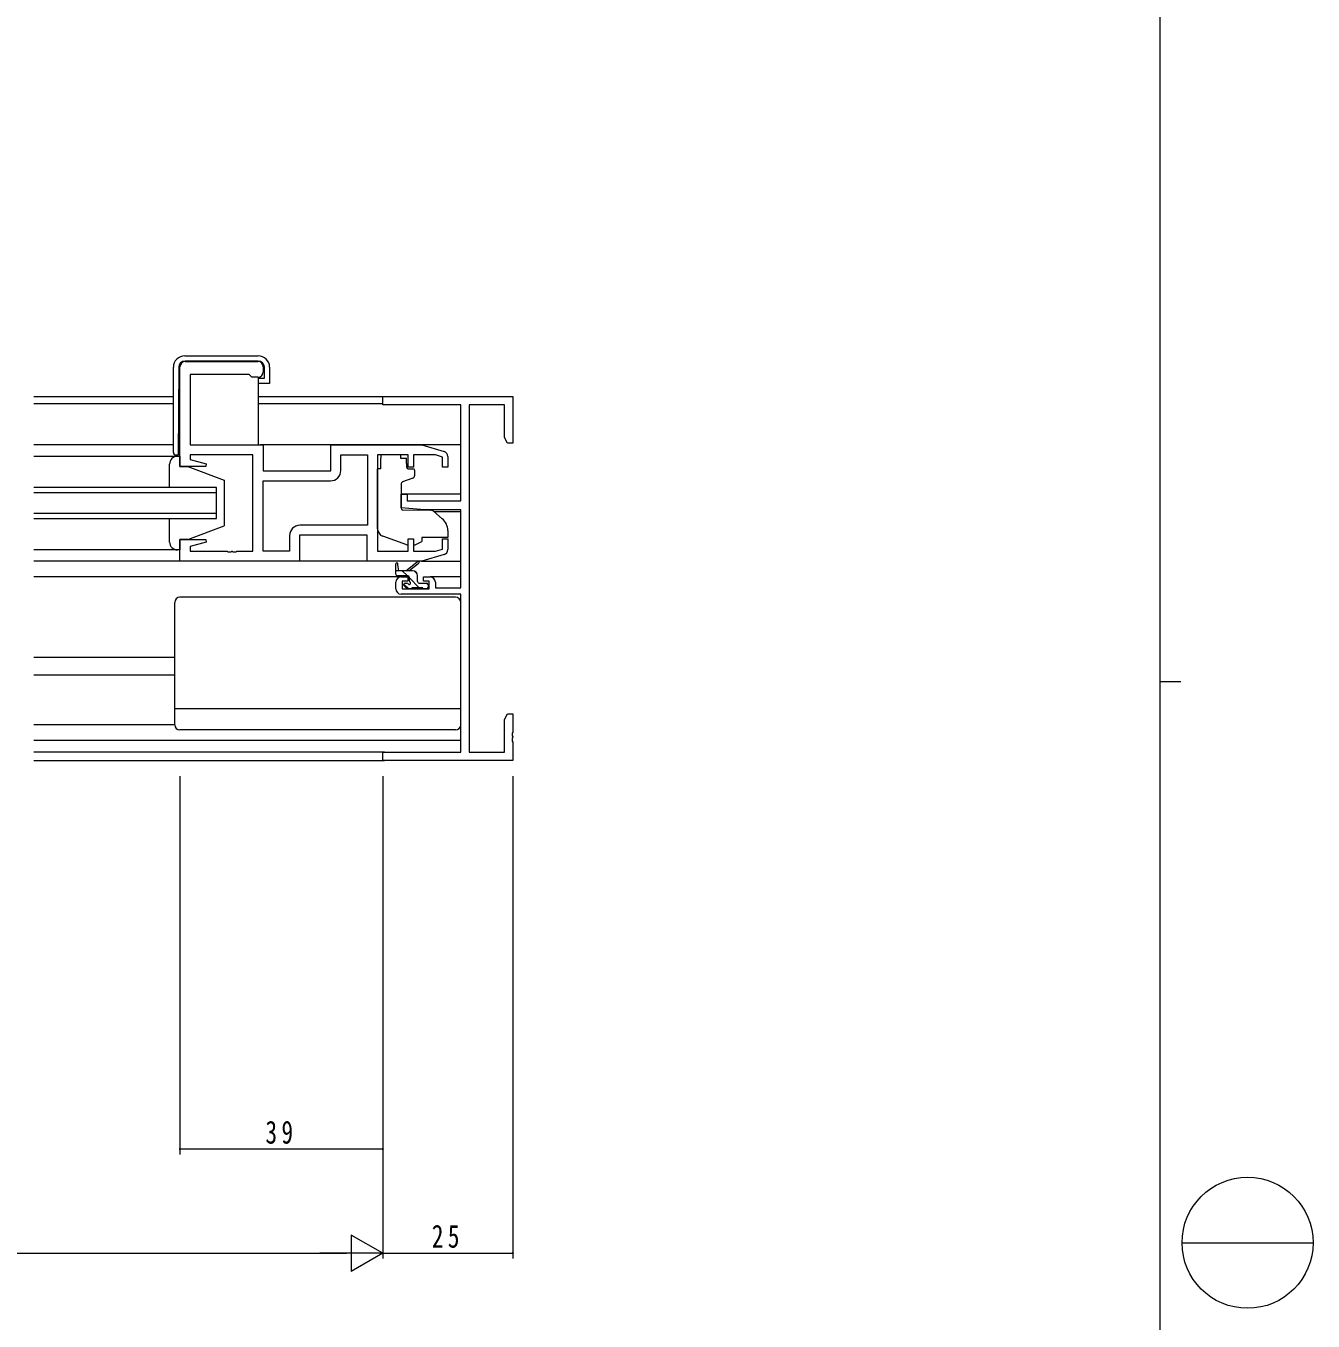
# Model space of a CAD drawing. Units: millimetres, scale not verified. Extents: x -567 to 567, y -403 to 403.
# Drawn here: x 319.2 to 566.7, y -98.9 to 150 of the extents above; entities that cross this region are included whole.
import ezdxf

# ---------------------------------------------------------------- set-up
doc = ezdxf.new("R2010")
doc.units = ezdxf.units.MM
doc.header["$LTSCALE"] = 2
for name, color, linetype, lineweight in [('0-1_YKK_ZWAK', 7, 'Continuous', 18), ('0-3_YKK_11', 7, 'Continuous', 18), ('0-4_YKK_12', 2, 'Continuous', 18), ('0-5_YKK_13', 4, 'Continuous', 18), ('0-7_YKK_D', 6, 'Continuous', 18)]:
    doc.layers.add(name, color=color, linetype=linetype, lineweight=lineweight)
doc.styles.add('ＭＳ ゴシック', font='')
doc.styles.get('ＭＳ ゴシック').set_extended_font_data('MS Gothic')

msp = doc.modelspace()

# ---------------------------------------------------------------- linework, layer by layer
at = {"layer": '0-1_YKK_ZWAK'}
for p, q in [((537.274, 399), (537.274, -351)), ((537.274, 24), (541.274, 24)), ((541.526, -83.88), (566.726, -83.88))]:
    msp.add_line(p, q, dxfattribs=at)
msp.add_circle((554.126, -83.88), 12.6, dxfattribs=at)
at = {"layer": '0-3_YKK_11'}
for p, q in [((349.859, 85.507), (363.859, 85.507)), ((348.859, 65.307), (348.859, 84.507)), ((350.789, 83.007), (350.789, 69.507)), ((362.159, 83.007), (350.789, 83.007)), ((362.359, 82.807), (362.159, 83.007)), ((362.659, 82.507), (362.359, 82.807)), ((363.859, 82.507), (362.659, 82.507)), ((364.859, 84.507), (364.859, 83.507)), ((387.859, 78.807), (412.859, 78.807)), ((387.859, 77.177), (387.859, 78.807)), ((412.859, 78.807), (412.859, 69.807)), ((402.859, 77.177), (387.859, 77.177)), ((402.859, 58.707), (402.859, 77.177)), ((411.229, 77.177), (404.489, 77.177)), ((404.489, 77.177), (404.489, 10.437)), ((411.229, 70.898), (411.229, 77.177)), ((411.859, 69.807), (411.229, 70.898)), ((412.859, 69.807), (411.859, 69.807)), ((350.789, 69.507), (364.859, 69.507)), ((350.789, 67.577), (350.789, 66.66)), ((362.859, 67.577), (350.789, 67.577)), ((362.859, 49.037), (362.859, 67.577)), ((364.859, 69.507), (364.859, 64.507)), ((377.859, 69.507), (395.359, 69.507)), ((377.859, 64.507), (377.859, 69.507)), ((379.789, 67.577), (384.929, 67.577)), ((379.789, 64.577), (379.789, 67.577)), ((384.929, 67.577), (384.929, 54.037)), ((384.929, 67.577), (384.929, 54.037)), ((386.859, 67.577), (386.859, 49.037)), ((392.759, 67.577), (386.859, 67.577)), ((392.759, 65.207), (392.759, 67.577)), ((393.759, 67.577), (393.759, 65.207)), ((397.964, 67.577), (393.759, 67.577)), ((395.359, 69.507), (399.646, 68.221)), ((399.359, 67.158), (397.964, 67.577)), ((400.359, 67.263), (400.359, 65.207)), ((353.82, 65.307), (348.859, 65.307)), ((350.789, 66.66), (353.888, 65.829)), ((353.888, 65.829), (353.82, 65.307)), ((393.759, 65.207), (392.759, 65.207)), ((399.359, 65.207), (399.359, 67.158)), ((400.359, 65.207), (399.359, 65.207)), ((364.859, 64.507), (377.859, 64.507)), ((364.859, 62.577), (377.789, 62.577)), ((364.859, 49.037), (364.859, 62.577)), ((391.359, 60.007), (392.559, 60.007)), ((391.359, 57.4), (391.359, 60.007)), ((392.559, 60.007), (392.559, 58.707)), ((395.859, 57.007), (391.359, 57.4)), ((392.559, 58.707), (402.859, 58.707)), ((402.859, 57.007), (395.859, 57.007)), ((402.859, 42.007), (402.859, 57.007)), ((384.929, 54.037), (371.929, 54.037)), ((348.859, 51.307), (353.82, 51.307)), ((348.859, 47.107), (348.859, 51.307)), ((353.888, 50.784), (350.789, 49.954)), ((350.789, 49.954), (350.789, 49.037)), ((353.82, 51.307), (353.888, 50.784)), ((369.929, 52.037), (369.929, 49.037)), ((371.859, 52.107), (371.859, 47.107)), ((384.859, 52.107), (371.859, 52.107)), ((384.859, 47.107), (384.859, 52.107)), ((392.759, 51.407), (393.759, 51.407)), ((392.759, 49.037), (392.759, 51.407)), ((393.759, 51.407), (393.759, 49.037)), ((399.359, 51.407), (400.359, 51.407)), ((399.359, 49.455), (399.359, 51.407)), ((400.359, 51.407), (400.359, 49.351)), ((350.789, 49.037), (357.901, 49.037)), ((357.901, 49.037), (358.084, 48.917)), ((358.084, 48.917), (358.634, 48.917)), ((358.634, 48.917), (358.817, 49.037)), ((358.817, 49.037), (358.901, 49.037)), ((358.901, 49.037), (359.084, 48.917)), ((359.084, 48.917), (359.634, 48.917)), ((359.634, 48.917), (359.817, 49.037)), ((359.817, 49.037), (362.859, 49.037)), ((369.929, 49.037), (364.859, 49.037)), ((386.859, 49.037), (392.759, 49.037)), ((393.759, 49.037), (397.964, 49.037)), ((399.646, 48.393), (395.359, 47.107)), ((397.964, 49.037), (399.359, 49.455)), ((371.859, 47.107), (348.859, 47.107)), ((395.359, 47.107), (384.859, 47.107)), ((390.359, 41.807), (390.359, 43.107)), ((391.359, 44.107), (392.659, 44.107)), ((391.559, 43.307), (391.559, 41.807)), ((392.659, 43.307), (391.559, 43.307)), ((392.659, 44.107), (392.659, 43.307)), ((395.659, 44.107), (396.959, 44.107)), ((395.659, 43.307), (395.659, 44.107)), ((396.759, 43.307), (395.659, 43.307)), ((396.759, 41.807), (396.759, 43.307)), ((397.959, 43.107), (397.959, 42.007)), ((402.859, 40.807), (391.359, 40.807)), ((391.559, 41.807), (396.759, 41.807)), ((397.959, 42.007), (402.859, 42.007)), ((402.859, 10.437), (402.859, 40.807)), ((411.229, 16.716), (411.859, 17.807)), ((411.859, 17.807), (412.859, 17.807)), ((412.859, 17.807), (412.859, 14.265)), ((411.229, 10.437), (411.229, 16.716)), ((412.859, 14.265), (412.739, 14.082)), ((412.739, 14.082), (412.739, 13.532)), ((412.739, 13.532), (412.859, 13.348)), ((412.859, 13.265), (412.739, 13.082)), ((412.739, 13.082), (412.739, 12.532)), ((412.739, 12.532), (412.859, 12.348)), ((412.859, 13.348), (412.859, 13.265)), ((387.859, 10.437), (402.859, 10.437)), ((387.859, 8.807), (387.859, 10.437)), ((404.489, 10.437), (411.229, 10.437)), ((412.859, 12.348), (412.859, 8.807)), ((412.859, 8.807), (387.859, 8.807))]:
    msp.add_line(p, q, dxfattribs=at)
for centre, radius, start, end in [((349.859, 84.507), 1, 90.00001, 179.99999), ((363.859, 84.507), 1, 0.00001, 89.99999), ((363.859, 83.507), 1, 270.00001, 359.99999), ((399.359, 67.263), 1, 359.99996, 73.30074), ((377.789, 64.577), 2, 270.00001, 359.99999), ((371.929, 52.037), 2, 90.00001, 179.99999), ((399.359, 49.351), 1, 286.69926, 0.00004), ((391.359, 43.107), 1, 90.00001, 179.99999), ((396.959, 43.107), 1, 0.00001, 89.99999), ((391.359, 41.807), 1, 180.00001, 269.99999)]:
    msp.add_arc(centre, radius, start, end, dxfattribs=at)
at = {"layer": '0-4_YKK_12'}
for p, q in [((320.734, 78.807), (347.585, 78.807)), ((347.585, 77.407), (320.734, 77.407)), ((363.885, 78.807), (388.159, 78.807)), ((387.867, 77.407), (363.885, 77.407)), ((347.585, 69.507), (320.734, 69.507)), ((402.859, 69.507), (364.359, 69.507)), ((355.859, 61.307), (320.734, 61.307)), ((320.734, 60.307), (355.859, 60.307)), ((402.859, 60.007), (391.359, 60.007)), ((355.859, 56.307), (320.734, 56.307)), ((402.859, 56.607), (397.736, 56.607)), ((349.359, 47.107), (320.734, 47.107)), ((391.359, 44.107), (320.734, 44.107)), ((402.859, 44.107), (396.959, 44.107)), ((347.859, 28.607), (320.734, 28.607)), ((347.859, 25.207), (320.734, 25.207)), ((320.734, 12.707), (402.859, 12.707)), ((388.159, 10.437), (320.734, 10.437)), ((320.734, 8.807), (388.159, 8.807))]:
    msp.add_line(p, q, dxfattribs=at)
msp.add_lwpolyline([(320.734, 55.307), (355.859, 55.307), (355.859, 61.307)], dxfattribs=at)
at = {"layer": '0-5_YKK_13'}
for p, q in [((349.785, 86.607), (363.885, 86.607)), ((363.885, 85.607), (349.833, 85.607)), ((347.585, 68.007), (347.585, 84.407)), ((348.633, 84.417), (348.485, 67.507)), ((363.885, 82.307), (363.885, 69.507)), ((363.885, 82.307), (365.085, 82.307)), ((365.085, 82.307), (365.085, 84.407)), ((365.585, 81.307), (363.885, 81.307)), ((348.859, 69.807), (348.505, 69.807)), ((320.734, 67.306), (348.859, 67.305)), ((348.485, 67.507), (348.085, 67.507)), ((391.259, 67.577), (387.459, 67.577)), ((387.459, 67.577), (387.459, 66.907)), ((391.259, 67.577), (391.259, 66.907)), ((346.859, 61.307), (346.859, 65.807)), ((350.359, 65.307), (357.359, 62.707)), ((387.459, 64.907), (386.859, 64.907)), ((386.859, 53.352), (386.859, 64.907)), ((387.459, 65.907), (387.459, 66.907)), ((387.459, 64.907), (387.459, 65.907)), ((391.259, 66.907), (392.429, 66.907)), ((392.429, 65.907), (392.429, 66.907)), ((392.429, 65.907), (392.429, 65.207)), ((392.729, 64.907), (393.659, 64.907)), ((357.359, 62.707), (357.359, 53.907)), ((393.63, 63.087), (391.63, 62.359)), ((393.959, 64.607), (393.959, 63.557)), ((391.359, 61.91), (391.359, 57.304)), ((346.859, 50.807), (346.859, 55.307)), ((391.576, 57.005), (396.962, 56.958)), ((397.596, 56.724), (399.287, 55.305)), ((350.359, 51.307), (357.359, 53.907)), ((400.359, 53.007), (400.359, 51.707)), ((350.359, 51.307), (348.859, 51.307)), ((392.487, 50.266), (387.85, 51.941)), ((394.053, 50.3), (395.359, 50.91)), ((395.359, 51.407), (395.359, 50.91)), ((348.859, 49.307), (320.734, 49.307)), ((385.359, 47.107), (371.359, 47.107)), ((390.359, 44.607), (390.359, 46.606)), ((393.559, 45.307), (390.359, 45.307)), ((390.659, 46.433), (390.858, 45.307)), ((392.577, 44.307), (391.577, 45.307)), ((392.259, 45.307), (394.477, 46.989)), ((392.859, 45.307), (394.679, 46.708)), ((394.509, 44.62), (393.872, 45.257)), ((395.286, 47.107), (402.859, 47.107)), ((392.659, 44.307), (390.659, 44.307)), ((392.832, 41.807), (391.893, 42.745)), ((392.447, 41.895), (391.947, 42.395)), ((392.159, 42.907), (392.498, 42.907)), ((392.959, 43.368), (392.959, 44.007)), ((394.877, 42.007), (392.959, 43.924)), ((394.559, 43.207), (394.559, 44.307)), ((394.859, 42.907), (396.259, 42.907)), ((396.559, 42.569), (396.222, 42.907)), ((396.559, 42.607), (396.559, 42.107)), ((401.859, 40.207), (348.859, 40.207)), ((393.259, 41.807), (392.659, 41.807)), ((395.559, 42.007), (393.459, 42.007)), ((396.259, 41.807), (395.759, 41.807)), ((347.859, 15.707), (347.859, 39.207)), ((402.859, 15.707), (402.859, 39.207)), ((402.859, 18.747), (347.859, 18.747)), ((347.859, 15.707), (320.734, 15.707)), ((401.859, 14.707), (348.859, 14.707))]:
    msp.add_line(p, q, dxfattribs=at)
for points in [[(366.085, 84.407), (366.085, 81.307), (365.585, 81.307)], [(348.359, 67.307), (348.859, 67.307), (348.859, 65.307), (350.359, 65.307)], [(348.859, 51.307), (348.859, 49.307), (348.359, 49.307)], [(400.359, 51.707), (395.359, 51.707), (395.359, 51.407)]]:
    msp.add_lwpolyline(points, dxfattribs=at)
for centre, radius, start, end in [((349.785, 84.407), 2.2, 90, 180), ((349.833, 84.407), 1.2, 90, 179.5), ((363.885, 84.407), 2.2, 0, 90), ((363.885, 84.407), 1.2, 0, 90), ((348.359, 65.807), 1.5, 90, 180), ((348.085, 68.007), 0.5, 180, 270), ((392.729, 65.207), 0.3, 180, 270), ((393.659, 64.607), 0.3, 0, 90), ((391.859, 61.91), 0.5, 110, 180), ((393.459, 63.557), 0.5, 290, 0), ((391.659, 57.304), 0.3, 180, 269.5), ((396.953, 55.958), 1, 50, 89.5), ((397.359, 53.007), 3, 0, 50), ((388.359, 53.352), 1.5, 180, 250.14674), ((348.359, 50.807), 1.5, 180, 270), ((392.827, 51.207), 1, 250.14674, 266.11316), ((393.63, 51.207), 1, 277.40692, 295), ((390.559, 46.606), 0.2, 300, 180), ((393.559, 44.307), 1, 0, 90), ((394.659, 46.907), 0.2, 275.58288, 155.58289), ((390.659, 44.607), 0.3, 180, 270), ((392.159, 42.607), 0.3, 90, 225), ((392.498, 42.607), 0.3, 33.05573, 90), ((392.659, 44.007), 0.3, 0, 90), ((392.959, 42.907), 0.25, 213.05573, 56.94427), ((393.259, 43.368), 0.3, 180, 236.94427), ((394.859, 43.207), 0.3, 180, 270), ((396.259, 42.607), 0.3, 0, 90), ((348.859, 39.207), 1, 90, 180), ((392.659, 42.107), 0.3, 225, 270), ((393.259, 42.007), 0.2, 270, 0), ((395.759, 42.007), 0.2, 180, 270), ((396.259, 42.107), 0.3, 270, 0), ((401.859, 39.207), 1, 0, 90), ((348.859, 15.707), 1, 180, 270), ((401.859, 15.707), 1, 270, 0)]:
    msp.add_arc(centre, radius, start, end, dxfattribs=at)
at = {"layer": '0-7_YKK_D'}
for p, q in [((348.859, 5.807), (348.859, -66.893)), ((387.859, 5.807), (387.859, -86.893)), ((387.859, 5.807), (387.859, -66.893)), ((387.859, 5.807), (387.859, -86.893)), ((412.859, 5.807), (412.859, -86.893)), ((387.859, -65.893), (348.859, -65.893)), ((387.859, -85.893), (381.797, -82.393)), ((381.797, -82.393), (381.797, -89.393)), ((-105.141, -85.893), (380.859, -85.893)), ((387.859, -85.893), (375.735, -85.893)), ((387.859, -85.893), (381.797, -89.393)), ((387.859, -85.893), (412.859, -85.893))]:
    msp.add_line(p, q, dxfattribs=at)
for centre, start, end in [((348.859, -65.893), 0, 180), ((348.859, -65.893), 180, 0), ((387.859, -65.893), 0, 180), ((387.859, -65.893), 180, 0), ((412.859, -85.893), 0, 180), ((412.859, -85.893), 180, 0)]:
    msp.add_arc(centre, 0.106, start, end, dxfattribs=at)

# ---------------------------------------------------------------- texts
at = {"layer": '0-7_YKK_D', "color": 7, "char_height": 4.399, "attachment_point": 7, "style": 'ＭＳ ゴシック'}
for s, insert in [('\\T1.37;\\W0.75;39', (365.289, -64.893)), ('\\T1.37;\\W0.75;25', (397.277, -84.893))]:
    msp.add_mtext(s, dxfattribs=dict(at, insert=insert))

doc.saveas('drawing.dxf')
